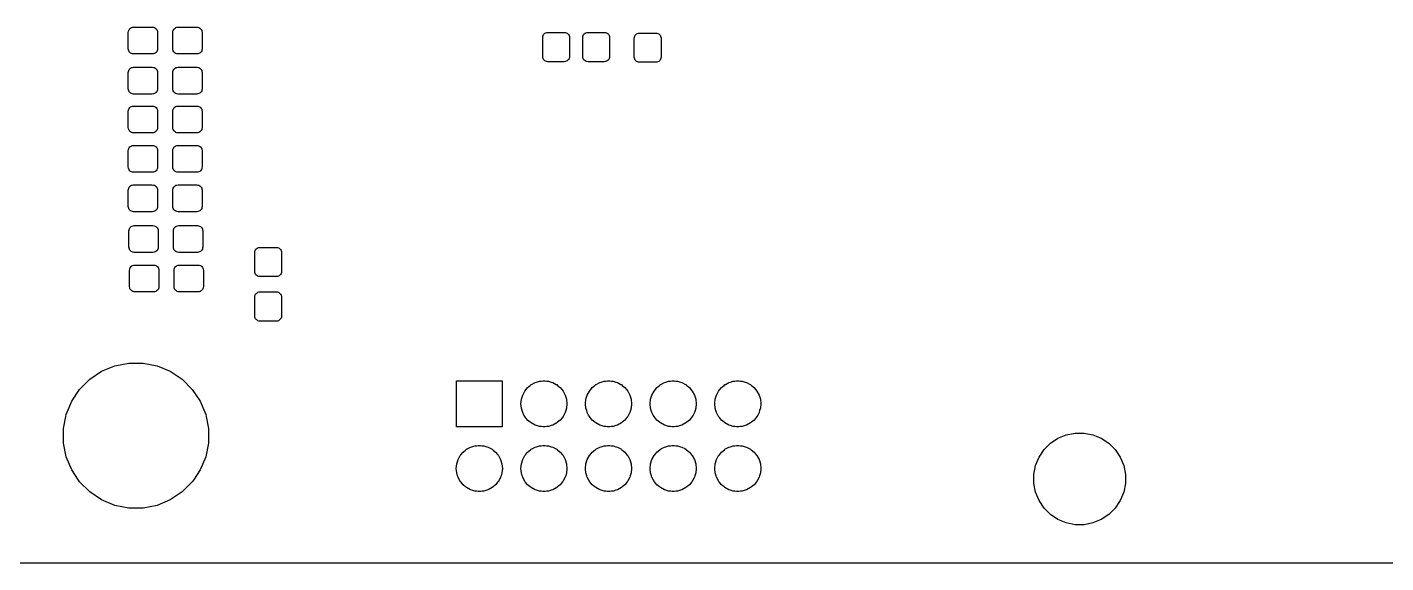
# Model space of a CAD drawing. Extents: x 45 to 245, y -142 to -37.
# Drawn here: x 141.2 to 194.6, y -142.1 to -121 of the extents above; entities that cross this region are included whole.
import ezdxf

# ---------------------------------------------------------------- set-up
doc = ezdxf.new("R2010")
doc.units = 0
doc.header["$MEASUREMENT"] = 0
doc.layers.add('BLACK', color=7, linetype='CONTINUOUS')

msp = doc.modelspace()

# ---------------------------------------------------------------- linework, layer by layer
at = {"layer": 'BLACK', "linetype": 'CONTINUOUS'}
for p, q in [((145.165, -121.238), (145.169, -121.193)), ((145.165, -121.876), (145.165, -121.238)), ((145.169, -121.193), (145.181, -121.155)), ((145.181, -121.155), (145.199, -121.121)), ((145.199, -121.121), (145.224, -121.09)), ((145.224, -121.09), (145.254, -121.065)), ((145.254, -121.065), (145.289, -121.047)), ((145.289, -121.047), (145.326, -121.036)), ((145.326, -121.036), (145.371, -121.031)), ((145.371, -121.031), (146.11, -121.031)), ((146.11, -121.031), (146.155, -121.036)), ((146.155, -121.036), (146.193, -121.047)), ((146.193, -121.047), (146.227, -121.065)), ((146.227, -121.065), (146.258, -121.09)), ((146.258, -121.09), (146.283, -121.121)), ((146.283, -121.121), (146.301, -121.155)), ((146.301, -121.155), (146.312, -121.193)), ((146.312, -121.193), (146.317, -121.238)), ((146.317, -121.238), (146.317, -121.876)), ((146.915, -121.238), (146.919, -121.193)), ((146.915, -121.876), (146.915, -121.238)), ((146.919, -121.193), (146.931, -121.155)), ((146.931, -121.155), (146.949, -121.121)), ((146.949, -121.121), (146.974, -121.09)), ((146.974, -121.09), (147.004, -121.065)), ((147.004, -121.065), (147.039, -121.047)), ((147.039, -121.047), (147.076, -121.036)), ((147.076, -121.036), (147.121, -121.031)), ((147.121, -121.031), (147.86, -121.031)), ((147.86, -121.031), (147.905, -121.036)), ((147.905, -121.036), (147.943, -121.047)), ((147.943, -121.047), (147.977, -121.065)), ((147.977, -121.065), (148.008, -121.09)), ((148.008, -121.09), (148.033, -121.121)), ((148.033, -121.121), (148.051, -121.155)), ((148.051, -121.155), (148.062, -121.193)), ((148.062, -121.193), (148.067, -121.238)), ((148.067, -121.238), (148.067, -121.876)), ((161.582, -121.251), (161.62, -121.239)), ((161.62, -121.239), (161.665, -121.235)), ((161.665, -121.235), (162.303, -121.235)), ((162.303, -121.235), (162.348, -121.239)), ((162.348, -121.239), (162.386, -121.251)), ((163.157, -121.251), (163.195, -121.239)), ((163.195, -121.239), (163.24, -121.235)), ((163.24, -121.235), (163.878, -121.235)), ((163.878, -121.235), (163.923, -121.239)), ((163.923, -121.239), (163.961, -121.251)), ((161.458, -121.442), (161.462, -121.397)), ((161.458, -122.18), (161.458, -121.442)), ((161.462, -121.397), (161.474, -121.359)), ((161.474, -121.359), (161.492, -121.324)), ((161.492, -121.324), (161.517, -121.294)), ((161.517, -121.294), (161.547, -121.269)), ((161.547, -121.269), (161.582, -121.251)), ((162.386, -121.251), (162.421, -121.269)), ((162.421, -121.269), (162.451, -121.294)), ((162.451, -121.294), (162.476, -121.324)), ((162.476, -121.324), (162.494, -121.359)), ((162.494, -121.359), (162.506, -121.397)), ((162.506, -121.397), (162.51, -121.442)), ((162.51, -121.442), (162.51, -122.18)), ((163.033, -121.442), (163.037, -121.397)), ((163.033, -122.18), (163.033, -121.442)), ((163.037, -121.397), (163.049, -121.359)), ((163.049, -121.359), (163.067, -121.324)), ((163.067, -121.324), (163.092, -121.294)), ((163.092, -121.294), (163.122, -121.269)), ((163.122, -121.269), (163.157, -121.251)), ((163.961, -121.251), (163.996, -121.269)), ((163.996, -121.269), (164.026, -121.294)), ((164.026, -121.294), (164.051, -121.324)), ((164.051, -121.324), (164.069, -121.359)), ((164.069, -121.359), (164.081, -121.397)), ((164.081, -121.397), (164.085, -121.442)), ((164.085, -121.442), (164.085, -122.18)), ((165.058, -121.467), (165.062, -121.422)), ((165.058, -122.205), (165.058, -121.467)), ((165.062, -121.422), (165.074, -121.384)), ((165.074, -121.384), (165.092, -121.349)), ((165.092, -121.349), (165.117, -121.319)), ((165.117, -121.319), (165.147, -121.294)), ((165.147, -121.294), (165.182, -121.276)), ((165.182, -121.276), (165.22, -121.264)), ((165.22, -121.264), (165.265, -121.26)), ((165.265, -121.26), (165.903, -121.26)), ((165.903, -121.26), (165.948, -121.264)), ((165.948, -121.264), (165.986, -121.276)), ((165.986, -121.276), (166.021, -121.294)), ((166.021, -121.294), (166.051, -121.319)), ((166.051, -121.319), (166.076, -121.349)), ((166.076, -121.349), (166.094, -121.384)), ((166.094, -121.384), (166.106, -121.422)), ((166.106, -121.422), (166.11, -121.467)), ((166.11, -121.467), (166.11, -122.205)), ((145.169, -121.922), (145.165, -121.876)), ((145.181, -121.959), (145.169, -121.922)), ((145.199, -121.994), (145.181, -121.959)), ((145.224, -122.024), (145.199, -121.994)), ((145.254, -122.049), (145.224, -122.024)), ((145.289, -122.067), (145.254, -122.049)), ((145.326, -122.079), (145.289, -122.067)), ((145.371, -122.083), (145.326, -122.079)), ((146.11, -122.083), (145.371, -122.083)), ((146.155, -122.079), (146.11, -122.083)), ((146.193, -122.067), (146.155, -122.079)), ((146.227, -122.049), (146.193, -122.067)), ((146.258, -122.024), (146.227, -122.049)), ((146.283, -121.994), (146.258, -122.024)), ((146.301, -121.959), (146.283, -121.994)), ((146.312, -121.922), (146.301, -121.959)), ((146.317, -121.876), (146.312, -121.922)), ((146.919, -121.922), (146.915, -121.876)), ((146.931, -121.959), (146.919, -121.922)), ((146.949, -121.994), (146.931, -121.959)), ((146.974, -122.024), (146.949, -121.994)), ((147.004, -122.049), (146.974, -122.024)), ((147.039, -122.067), (147.004, -122.049)), ((147.076, -122.079), (147.039, -122.067)), ((147.121, -122.083), (147.076, -122.079)), ((147.86, -122.083), (147.121, -122.083)), ((147.905, -122.079), (147.86, -122.083)), ((147.943, -122.067), (147.905, -122.079)), ((147.977, -122.049), (147.943, -122.067)), ((148.008, -122.024), (147.977, -122.049)), ((148.033, -121.994), (148.008, -122.024)), ((148.051, -121.959), (148.033, -121.994)), ((148.062, -121.922), (148.051, -121.959)), ((148.067, -121.876), (148.062, -121.922)), ((161.462, -122.225), (161.458, -122.18)), ((161.474, -122.263), (161.462, -122.225)), ((161.492, -122.298), (161.474, -122.263)), ((161.517, -122.328), (161.492, -122.298)), ((162.476, -122.298), (162.451, -122.328)), ((162.494, -122.263), (162.476, -122.298)), ((162.506, -122.225), (162.494, -122.263)), ((162.51, -122.18), (162.506, -122.225)), ((163.037, -122.225), (163.033, -122.18)), ((163.049, -122.263), (163.037, -122.225)), ((163.067, -122.298), (163.049, -122.263)), ((163.092, -122.328), (163.067, -122.298)), ((164.051, -122.298), (164.026, -122.328)), ((164.069, -122.263), (164.051, -122.298)), ((164.081, -122.225), (164.069, -122.263)), ((164.085, -122.18), (164.081, -122.225)), ((165.062, -122.25), (165.058, -122.205)), ((165.074, -122.288), (165.062, -122.25)), ((165.092, -122.323), (165.074, -122.288)), ((166.094, -122.288), (166.076, -122.323)), ((166.106, -122.25), (166.094, -122.288)), ((166.11, -122.205), (166.106, -122.25)), ((145.165, -122.813), (145.169, -122.768)), ((145.165, -123.451), (145.165, -122.813)), ((145.169, -122.768), (145.181, -122.73)), ((145.181, -122.73), (145.199, -122.696)), ((145.199, -122.696), (145.224, -122.665)), ((145.224, -122.665), (145.254, -122.64)), ((145.254, -122.64), (145.289, -122.622)), ((145.289, -122.622), (145.326, -122.611)), ((145.326, -122.611), (145.371, -122.606)), ((145.371, -122.606), (146.11, -122.606)), ((146.11, -122.606), (146.155, -122.611)), ((146.155, -122.611), (146.193, -122.622)), ((146.193, -122.622), (146.227, -122.64)), ((146.227, -122.64), (146.258, -122.665)), ((146.258, -122.665), (146.283, -122.696)), ((146.283, -122.696), (146.301, -122.73)), ((146.301, -122.73), (146.312, -122.768)), ((146.312, -122.768), (146.317, -122.813)), ((146.317, -122.813), (146.317, -123.451)), ((146.915, -122.813), (146.919, -122.768)), ((146.915, -123.451), (146.915, -122.813)), ((146.919, -122.768), (146.931, -122.73)), ((146.931, -122.73), (146.949, -122.696)), ((146.949, -122.696), (146.974, -122.665)), ((146.974, -122.665), (147.004, -122.64)), ((147.004, -122.64), (147.039, -122.622)), ((147.039, -122.622), (147.076, -122.611)), ((147.076, -122.611), (147.121, -122.606)), ((147.121, -122.606), (147.86, -122.606)), ((147.86, -122.606), (147.905, -122.611)), ((147.905, -122.611), (147.943, -122.622)), ((147.943, -122.622), (147.977, -122.64)), ((147.977, -122.64), (148.008, -122.665)), ((148.008, -122.665), (148.033, -122.696)), ((148.033, -122.696), (148.051, -122.73)), ((148.051, -122.73), (148.062, -122.768)), ((148.062, -122.768), (148.067, -122.813)), ((148.067, -122.813), (148.067, -123.451)), ((161.547, -122.353), (161.517, -122.328)), ((161.582, -122.371), (161.547, -122.353)), ((161.62, -122.383), (161.582, -122.371)), ((161.665, -122.387), (161.62, -122.383)), ((162.303, -122.387), (161.665, -122.387)), ((162.348, -122.383), (162.303, -122.387)), ((162.386, -122.371), (162.348, -122.383)), ((162.421, -122.353), (162.386, -122.371)), ((162.451, -122.328), (162.421, -122.353)), ((163.122, -122.353), (163.092, -122.328)), ((163.157, -122.371), (163.122, -122.353)), ((163.195, -122.383), (163.157, -122.371)), ((163.24, -122.387), (163.195, -122.383)), ((163.878, -122.387), (163.24, -122.387)), ((163.923, -122.383), (163.878, -122.387)), ((163.961, -122.371), (163.923, -122.383)), ((163.996, -122.353), (163.961, -122.371)), ((164.026, -122.328), (163.996, -122.353)), ((165.117, -122.353), (165.092, -122.323)), ((165.147, -122.378), (165.117, -122.353)), ((165.182, -122.396), (165.147, -122.378)), ((165.22, -122.408), (165.182, -122.396)), ((165.265, -122.412), (165.22, -122.408)), ((165.903, -122.412), (165.265, -122.412)), ((165.948, -122.408), (165.903, -122.412)), ((165.986, -122.396), (165.948, -122.408)), ((166.021, -122.378), (165.986, -122.396)), ((166.051, -122.353), (166.021, -122.378)), ((166.076, -122.323), (166.051, -122.353)), ((145.169, -123.497), (145.165, -123.451)), ((145.181, -123.534), (145.169, -123.497)), ((145.199, -123.569), (145.181, -123.534)), ((145.224, -123.599), (145.199, -123.569)), ((145.254, -123.624), (145.224, -123.599)), ((145.289, -123.642), (145.254, -123.624)), ((145.326, -123.654), (145.289, -123.642)), ((145.371, -123.658), (145.326, -123.654)), ((146.11, -123.658), (145.371, -123.658)), ((146.155, -123.654), (146.11, -123.658)), ((146.193, -123.642), (146.155, -123.654)), ((146.227, -123.624), (146.193, -123.642)), ((146.258, -123.599), (146.227, -123.624)), ((146.283, -123.569), (146.258, -123.599)), ((146.301, -123.534), (146.283, -123.569)), ((146.312, -123.497), (146.301, -123.534)), ((146.317, -123.451), (146.312, -123.497)), ((146.919, -123.497), (146.915, -123.451)), ((146.931, -123.534), (146.919, -123.497)), ((146.949, -123.569), (146.931, -123.534)), ((146.974, -123.599), (146.949, -123.569)), ((147.004, -123.624), (146.974, -123.599)), ((147.039, -123.642), (147.004, -123.624)), ((147.076, -123.654), (147.039, -123.642)), ((147.121, -123.658), (147.076, -123.654)), ((147.86, -123.658), (147.121, -123.658)), ((147.905, -123.654), (147.86, -123.658)), ((147.943, -123.642), (147.905, -123.654)), ((147.977, -123.624), (147.943, -123.642)), ((148.008, -123.599), (147.977, -123.624)), ((148.033, -123.569), (148.008, -123.599)), ((148.051, -123.534), (148.033, -123.569)), ((148.062, -123.497), (148.051, -123.534)), ((148.067, -123.451), (148.062, -123.497)), ((145.165, -124.338), (145.169, -124.293)), ((145.165, -124.976), (145.165, -124.338)), ((145.169, -124.293), (145.181, -124.255)), ((145.181, -124.255), (145.199, -124.221)), ((145.199, -124.221), (145.224, -124.19)), ((145.224, -124.19), (145.254, -124.165)), ((145.254, -124.165), (145.289, -124.147)), ((145.289, -124.147), (145.326, -124.136)), ((145.326, -124.136), (145.371, -124.131)), ((145.371, -124.131), (146.11, -124.131)), ((146.11, -124.131), (146.155, -124.136)), ((146.155, -124.136), (146.193, -124.147)), ((146.193, -124.147), (146.227, -124.165)), ((146.227, -124.165), (146.258, -124.19)), ((146.258, -124.19), (146.283, -124.221)), ((146.283, -124.221), (146.301, -124.255)), ((146.301, -124.255), (146.312, -124.293)), ((146.312, -124.293), (146.317, -124.338)), ((146.317, -124.338), (146.317, -124.976)), ((146.915, -124.338), (146.919, -124.293)), ((146.915, -124.976), (146.915, -124.338)), ((146.919, -124.293), (146.931, -124.255)), ((146.931, -124.255), (146.949, -124.221)), ((146.949, -124.221), (146.974, -124.19)), ((146.974, -124.19), (147.004, -124.165)), ((147.004, -124.165), (147.039, -124.147)), ((147.039, -124.147), (147.076, -124.136)), ((147.076, -124.136), (147.121, -124.131)), ((147.121, -124.131), (147.86, -124.131)), ((147.86, -124.131), (147.905, -124.136)), ((147.905, -124.136), (147.943, -124.147)), ((147.943, -124.147), (147.977, -124.165)), ((147.977, -124.165), (148.008, -124.19)), ((148.008, -124.19), (148.033, -124.221)), ((148.033, -124.221), (148.051, -124.255)), ((148.051, -124.255), (148.062, -124.293)), ((148.062, -124.293), (148.067, -124.338)), ((148.067, -124.338), (148.067, -124.976)), ((145.169, -125.022), (145.165, -124.976)), ((146.317, -124.976), (146.312, -125.022)), ((146.919, -125.022), (146.915, -124.976)), ((148.067, -124.976), (148.062, -125.022)), ((145.181, -125.059), (145.169, -125.022)), ((145.199, -125.094), (145.181, -125.059)), ((145.224, -125.124), (145.199, -125.094)), ((145.254, -125.149), (145.224, -125.124)), ((145.289, -125.167), (145.254, -125.149)), ((145.326, -125.179), (145.289, -125.167)), ((145.371, -125.183), (145.326, -125.179)), ((146.11, -125.183), (145.371, -125.183)), ((146.155, -125.179), (146.11, -125.183)), ((146.193, -125.167), (146.155, -125.179)), ((146.227, -125.149), (146.193, -125.167)), ((146.258, -125.124), (146.227, -125.149)), ((146.283, -125.094), (146.258, -125.124)), ((146.301, -125.059), (146.283, -125.094)), ((146.312, -125.022), (146.301, -125.059)), ((146.931, -125.059), (146.919, -125.022)), ((146.949, -125.094), (146.931, -125.059)), ((146.974, -125.124), (146.949, -125.094)), ((147.004, -125.149), (146.974, -125.124)), ((147.039, -125.167), (147.004, -125.149)), ((147.076, -125.179), (147.039, -125.167)), ((147.121, -125.183), (147.076, -125.179)), ((147.86, -125.183), (147.121, -125.183)), ((147.905, -125.179), (147.86, -125.183)), ((147.943, -125.167), (147.905, -125.179)), ((147.977, -125.149), (147.943, -125.167)), ((148.008, -125.124), (147.977, -125.149)), ((148.033, -125.094), (148.008, -125.124)), ((148.051, -125.059), (148.033, -125.094)), ((148.062, -125.022), (148.051, -125.059)), ((145.165, -125.888), (145.169, -125.843)), ((145.165, -126.526), (145.165, -125.888)), ((145.169, -125.843), (145.181, -125.805)), ((145.181, -125.805), (145.199, -125.771)), ((145.199, -125.771), (145.224, -125.74)), ((145.224, -125.74), (145.254, -125.715)), ((145.254, -125.715), (145.289, -125.697)), ((145.289, -125.697), (145.326, -125.686)), ((145.326, -125.686), (145.371, -125.681)), ((145.371, -125.681), (146.11, -125.681)), ((146.11, -125.681), (146.155, -125.686)), ((146.155, -125.686), (146.193, -125.697)), ((146.193, -125.697), (146.227, -125.715)), ((146.227, -125.715), (146.258, -125.74)), ((146.258, -125.74), (146.283, -125.771)), ((146.283, -125.771), (146.301, -125.805)), ((146.301, -125.805), (146.312, -125.843)), ((146.312, -125.843), (146.317, -125.888)), ((146.317, -125.888), (146.317, -126.526)), ((146.915, -125.888), (146.919, -125.843)), ((146.915, -126.526), (146.915, -125.888)), ((146.919, -125.843), (146.931, -125.805)), ((146.931, -125.805), (146.949, -125.771)), ((146.949, -125.771), (146.974, -125.74)), ((146.974, -125.74), (147.004, -125.715)), ((147.004, -125.715), (147.039, -125.697)), ((147.039, -125.697), (147.076, -125.686)), ((147.076, -125.686), (147.121, -125.681)), ((147.121, -125.681), (147.86, -125.681)), ((147.86, -125.681), (147.905, -125.686)), ((147.905, -125.686), (147.943, -125.697)), ((147.943, -125.697), (147.977, -125.715)), ((147.977, -125.715), (148.008, -125.74)), ((148.008, -125.74), (148.033, -125.771)), ((148.033, -125.771), (148.051, -125.805)), ((148.051, -125.805), (148.062, -125.843)), ((148.062, -125.843), (148.067, -125.888)), ((148.067, -125.888), (148.067, -126.526)), ((145.169, -126.572), (145.165, -126.526)), ((145.181, -126.609), (145.169, -126.572)), ((146.312, -126.572), (146.301, -126.609)), ((146.317, -126.526), (146.312, -126.572)), ((146.919, -126.572), (146.915, -126.526)), ((146.931, -126.609), (146.919, -126.572)), ((148.062, -126.572), (148.051, -126.609)), ((148.067, -126.526), (148.062, -126.572)), ((145.199, -126.644), (145.181, -126.609)), ((145.224, -126.674), (145.199, -126.644)), ((145.254, -126.699), (145.224, -126.674)), ((145.289, -126.717), (145.254, -126.699)), ((145.326, -126.729), (145.289, -126.717)), ((145.371, -126.733), (145.326, -126.729)), ((146.11, -126.733), (145.371, -126.733)), ((146.155, -126.729), (146.11, -126.733)), ((146.193, -126.717), (146.155, -126.729)), ((146.227, -126.699), (146.193, -126.717)), ((146.258, -126.674), (146.227, -126.699)), ((146.283, -126.644), (146.258, -126.674)), ((146.301, -126.609), (146.283, -126.644)), ((146.949, -126.644), (146.931, -126.609)), ((146.974, -126.674), (146.949, -126.644)), ((147.004, -126.699), (146.974, -126.674)), ((147.039, -126.717), (147.004, -126.699)), ((147.076, -126.729), (147.039, -126.717)), ((147.121, -126.733), (147.076, -126.729)), ((147.86, -126.733), (147.121, -126.733)), ((147.905, -126.729), (147.86, -126.733)), ((147.943, -126.717), (147.905, -126.729)), ((147.977, -126.699), (147.943, -126.717)), ((148.008, -126.674), (147.977, -126.699)), ((148.033, -126.644), (148.008, -126.674)), ((148.051, -126.609), (148.033, -126.644)), ((145.165, -127.438), (145.169, -127.393)), ((145.165, -128.076), (145.165, -127.438)), ((145.169, -127.393), (145.181, -127.355)), ((145.181, -127.355), (145.199, -127.321)), ((145.199, -127.321), (145.224, -127.29)), ((145.224, -127.29), (145.254, -127.265)), ((145.254, -127.265), (145.289, -127.247)), ((145.289, -127.247), (145.326, -127.236)), ((145.326, -127.236), (145.371, -127.231)), ((145.371, -127.231), (146.11, -127.231)), ((146.11, -127.231), (146.155, -127.236)), ((146.155, -127.236), (146.193, -127.247)), ((146.193, -127.247), (146.227, -127.265)), ((146.227, -127.265), (146.258, -127.29)), ((146.258, -127.29), (146.283, -127.321)), ((146.283, -127.321), (146.301, -127.355)), ((146.301, -127.355), (146.312, -127.393)), ((146.312, -127.393), (146.317, -127.438)), ((146.317, -127.438), (146.317, -128.076)), ((146.915, -127.438), (146.919, -127.393)), ((146.915, -128.076), (146.915, -127.438)), ((146.919, -127.393), (146.931, -127.355)), ((146.931, -127.355), (146.949, -127.321)), ((146.949, -127.321), (146.974, -127.29)), ((146.974, -127.29), (147.004, -127.265)), ((147.004, -127.265), (147.039, -127.247)), ((147.039, -127.247), (147.076, -127.236)), ((147.076, -127.236), (147.121, -127.231)), ((147.121, -127.231), (147.86, -127.231)), ((147.86, -127.231), (147.905, -127.236)), ((147.905, -127.236), (147.943, -127.247)), ((147.943, -127.247), (147.977, -127.265)), ((147.977, -127.265), (148.008, -127.29)), ((148.008, -127.29), (148.033, -127.321)), ((148.033, -127.321), (148.051, -127.355)), ((148.051, -127.355), (148.062, -127.393)), ((148.062, -127.393), (148.067, -127.438)), ((148.067, -127.438), (148.067, -128.076)), ((145.169, -128.122), (145.165, -128.076)), ((145.181, -128.159), (145.169, -128.122)), ((145.199, -128.194), (145.181, -128.159)), ((145.224, -128.224), (145.199, -128.194)), ((146.283, -128.194), (146.258, -128.224)), ((146.301, -128.159), (146.283, -128.194)), ((146.312, -128.122), (146.301, -128.159)), ((146.317, -128.076), (146.312, -128.122)), ((146.919, -128.122), (146.915, -128.076)), ((146.931, -128.159), (146.919, -128.122)), ((146.949, -128.194), (146.931, -128.159)), ((146.974, -128.224), (146.949, -128.194)), ((148.033, -128.194), (148.008, -128.224)), ((148.051, -128.159), (148.033, -128.194)), ((148.062, -128.122), (148.051, -128.159)), ((148.067, -128.076), (148.062, -128.122)), ((145.254, -128.249), (145.224, -128.224)), ((145.289, -128.267), (145.254, -128.249)), ((145.326, -128.279), (145.289, -128.267)), ((145.371, -128.283), (145.326, -128.279)), ((146.11, -128.283), (145.371, -128.283)), ((146.155, -128.279), (146.11, -128.283)), ((146.193, -128.267), (146.155, -128.279)), ((146.227, -128.249), (146.193, -128.267)), ((146.258, -128.224), (146.227, -128.249)), ((147.004, -128.249), (146.974, -128.224)), ((147.039, -128.267), (147.004, -128.249)), ((147.076, -128.279), (147.039, -128.267)), ((147.121, -128.283), (147.076, -128.279)), ((147.86, -128.283), (147.121, -128.283)), ((147.905, -128.279), (147.86, -128.283)), ((147.943, -128.267), (147.905, -128.279)), ((147.977, -128.249), (147.943, -128.267)), ((148.008, -128.224), (147.977, -128.249)), ((145.19, -129.038), (145.194, -128.993)), ((145.19, -129.676), (145.19, -129.038)), ((145.194, -128.993), (145.206, -128.955)), ((145.206, -128.955), (145.224, -128.921)), ((145.224, -128.921), (145.249, -128.89)), ((145.249, -128.89), (145.279, -128.865)), ((145.279, -128.865), (145.314, -128.847)), ((145.314, -128.847), (145.351, -128.836)), ((145.351, -128.836), (145.396, -128.831)), ((145.396, -128.831), (146.135, -128.831)), ((146.135, -128.831), (146.18, -128.836)), ((146.18, -128.836), (146.218, -128.847)), ((146.218, -128.847), (146.252, -128.865)), ((146.252, -128.865), (146.283, -128.89)), ((146.283, -128.89), (146.308, -128.921)), ((146.308, -128.921), (146.326, -128.955)), ((146.326, -128.955), (146.337, -128.993)), ((146.337, -128.993), (146.342, -129.038)), ((146.342, -129.038), (146.342, -129.676)), ((146.94, -129.038), (146.944, -128.993)), ((146.94, -129.676), (146.94, -129.038)), ((146.944, -128.993), (146.956, -128.955)), ((146.956, -128.955), (146.974, -128.921)), ((146.974, -128.921), (146.999, -128.89)), ((146.999, -128.89), (147.029, -128.865)), ((147.029, -128.865), (147.064, -128.847)), ((147.064, -128.847), (147.101, -128.836)), ((147.101, -128.836), (147.146, -128.831)), ((147.146, -128.831), (147.885, -128.831)), ((147.885, -128.831), (147.93, -128.836)), ((147.93, -128.836), (147.968, -128.847)), ((147.968, -128.847), (148.002, -128.865)), ((148.002, -128.865), (148.033, -128.89)), ((148.033, -128.89), (148.058, -128.921)), ((148.058, -128.921), (148.076, -128.955)), ((148.076, -128.955), (148.087, -128.993)), ((148.087, -128.993), (148.092, -129.038)), ((148.092, -129.038), (148.092, -129.676)), ((145.194, -129.722), (145.19, -129.676)), ((145.206, -129.759), (145.194, -129.722)), ((145.224, -129.794), (145.206, -129.759)), ((145.249, -129.824), (145.224, -129.794)), ((146.308, -129.794), (146.283, -129.824)), ((146.326, -129.759), (146.308, -129.794)), ((146.337, -129.722), (146.326, -129.759)), ((146.342, -129.676), (146.337, -129.722)), ((146.944, -129.722), (146.94, -129.676)), ((146.956, -129.759), (146.944, -129.722)), ((146.974, -129.794), (146.956, -129.759)), ((146.999, -129.824), (146.974, -129.794)), ((148.058, -129.794), (148.033, -129.824)), ((148.076, -129.759), (148.058, -129.794)), ((148.087, -129.722), (148.076, -129.759)), ((148.092, -129.676), (148.087, -129.722)), ((150.152, -129.808), (150.17, -129.773)), ((150.17, -129.773), (150.195, -129.743)), ((150.195, -129.743), (150.225, -129.718)), ((150.225, -129.718), (150.26, -129.7)), ((150.26, -129.7), (150.298, -129.688)), ((150.298, -129.688), (150.343, -129.684)), ((150.343, -129.684), (150.981, -129.684)), ((150.981, -129.684), (151.026, -129.688)), ((151.026, -129.688), (151.064, -129.7)), ((151.064, -129.7), (151.099, -129.718)), ((151.099, -129.718), (151.129, -129.743)), ((151.129, -129.743), (151.154, -129.773)), ((151.154, -129.773), (151.172, -129.808)), ((145.279, -129.849), (145.249, -129.824)), ((145.314, -129.867), (145.279, -129.849)), ((145.351, -129.879), (145.314, -129.867)), ((145.396, -129.883), (145.351, -129.879)), ((146.135, -129.883), (145.396, -129.883)), ((146.18, -129.879), (146.135, -129.883)), ((146.218, -129.867), (146.18, -129.879)), ((146.252, -129.849), (146.218, -129.867)), ((146.283, -129.824), (146.252, -129.849)), ((147.029, -129.849), (146.999, -129.824)), ((147.064, -129.867), (147.029, -129.849)), ((147.101, -129.879), (147.064, -129.867)), ((147.146, -129.883), (147.101, -129.879)), ((147.885, -129.883), (147.146, -129.883)), ((147.93, -129.879), (147.885, -129.883)), ((147.968, -129.867), (147.93, -129.879)), ((148.002, -129.849), (147.968, -129.867)), ((148.033, -129.824), (148.002, -129.849)), ((150.136, -129.891), (150.14, -129.846)), ((150.136, -130.629), (150.136, -129.891)), ((150.14, -129.846), (150.152, -129.808)), ((151.172, -129.808), (151.184, -129.846)), ((151.184, -129.846), (151.188, -129.891)), ((151.188, -129.891), (151.188, -130.629)), ((145.215, -130.588), (145.219, -130.543)), ((145.215, -131.226), (145.215, -130.588)), ((145.219, -130.543), (145.231, -130.505)), ((145.231, -130.505), (145.249, -130.471)), ((145.249, -130.471), (145.274, -130.44)), ((145.274, -130.44), (145.304, -130.415)), ((145.304, -130.415), (145.339, -130.397)), ((145.339, -130.397), (145.377, -130.386)), ((145.377, -130.386), (145.422, -130.381)), ((145.422, -130.381), (146.16, -130.381)), ((146.16, -130.381), (146.205, -130.386)), ((146.205, -130.386), (146.243, -130.397)), ((146.243, -130.397), (146.278, -130.415)), ((146.278, -130.415), (146.308, -130.44)), ((146.308, -130.44), (146.333, -130.471)), ((146.333, -130.471), (146.351, -130.505)), ((146.351, -130.505), (146.363, -130.543)), ((146.363, -130.543), (146.367, -130.588)), ((146.367, -130.588), (146.367, -131.226)), ((146.965, -130.588), (146.969, -130.543)), ((146.965, -131.226), (146.965, -130.588)), ((146.969, -130.543), (146.981, -130.505)), ((146.981, -130.505), (146.999, -130.471)), ((146.999, -130.471), (147.024, -130.44)), ((147.024, -130.44), (147.054, -130.415)), ((147.054, -130.415), (147.089, -130.397)), ((147.089, -130.397), (147.127, -130.386)), ((147.127, -130.386), (147.172, -130.381)), ((147.172, -130.381), (147.91, -130.381)), ((147.91, -130.381), (147.955, -130.386)), ((147.955, -130.386), (147.993, -130.397)), ((147.993, -130.397), (148.028, -130.415)), ((148.028, -130.415), (148.058, -130.44)), ((148.058, -130.44), (148.083, -130.471)), ((148.083, -130.471), (148.101, -130.505)), ((148.101, -130.505), (148.113, -130.543)), ((148.113, -130.543), (148.117, -130.588)), ((148.117, -130.588), (148.117, -131.226)), ((150.14, -130.674), (150.136, -130.629)), ((150.152, -130.712), (150.14, -130.674)), ((150.17, -130.747), (150.152, -130.712)), ((150.195, -130.777), (150.17, -130.747)), ((150.225, -130.802), (150.195, -130.777)), ((150.26, -130.82), (150.225, -130.802)), ((150.298, -130.832), (150.26, -130.82)), ((150.343, -130.836), (150.298, -130.832)), ((150.981, -130.836), (150.343, -130.836)), ((151.026, -130.832), (150.981, -130.836)), ((151.064, -130.82), (151.026, -130.832)), ((151.099, -130.802), (151.064, -130.82)), ((151.129, -130.777), (151.099, -130.802)), ((151.154, -130.747), (151.129, -130.777)), ((151.172, -130.712), (151.154, -130.747)), ((151.184, -130.674), (151.172, -130.712)), ((151.188, -130.629), (151.184, -130.674)), ((145.219, -131.272), (145.215, -131.226)), ((145.231, -131.309), (145.219, -131.272)), ((145.249, -131.344), (145.231, -131.309)), ((145.274, -131.374), (145.249, -131.344)), ((145.304, -131.399), (145.274, -131.374)), ((145.339, -131.417), (145.304, -131.399)), ((146.278, -131.399), (146.243, -131.417)), ((146.308, -131.374), (146.278, -131.399)), ((146.333, -131.344), (146.308, -131.374)), ((146.351, -131.309), (146.333, -131.344)), ((146.363, -131.272), (146.351, -131.309)), ((146.367, -131.226), (146.363, -131.272)), ((146.969, -131.272), (146.965, -131.226)), ((146.981, -131.309), (146.969, -131.272)), ((146.999, -131.344), (146.981, -131.309)), ((147.024, -131.374), (146.999, -131.344)), ((147.054, -131.399), (147.024, -131.374)), ((147.089, -131.417), (147.054, -131.399)), ((148.028, -131.399), (147.993, -131.417)), ((148.058, -131.374), (148.028, -131.399)), ((148.083, -131.344), (148.058, -131.374)), ((148.101, -131.309), (148.083, -131.344)), ((148.113, -131.272), (148.101, -131.309)), ((148.117, -131.226), (148.113, -131.272)), ((145.377, -131.429), (145.339, -131.417)), ((145.422, -131.433), (145.377, -131.429)), ((146.16, -131.433), (145.422, -131.433)), ((146.205, -131.429), (146.16, -131.433)), ((146.243, -131.417), (146.205, -131.429)), ((147.127, -131.429), (147.089, -131.417)), ((147.172, -131.433), (147.127, -131.429)), ((147.91, -131.433), (147.172, -131.433)), ((147.955, -131.429), (147.91, -131.433)), ((147.993, -131.417), (147.955, -131.429)), ((150.136, -131.641), (150.14, -131.596)), ((150.136, -132.379), (150.136, -131.641)), ((150.14, -131.596), (150.152, -131.558)), ((150.152, -131.558), (150.17, -131.523)), ((150.17, -131.523), (150.195, -131.493)), ((150.195, -131.493), (150.225, -131.468)), ((150.225, -131.468), (150.26, -131.45)), ((150.26, -131.45), (150.298, -131.438)), ((150.298, -131.438), (150.343, -131.434)), ((150.343, -131.434), (150.981, -131.434)), ((150.981, -131.434), (151.026, -131.438)), ((151.026, -131.438), (151.064, -131.45)), ((151.064, -131.45), (151.099, -131.468)), ((151.099, -131.468), (151.129, -131.493)), ((151.129, -131.493), (151.154, -131.523)), ((151.154, -131.523), (151.172, -131.558)), ((151.172, -131.558), (151.184, -131.596)), ((151.184, -131.596), (151.188, -131.641)), ((151.188, -131.641), (151.188, -132.379)), ((150.14, -132.424), (150.136, -132.379)), ((150.152, -132.462), (150.14, -132.424)), ((150.17, -132.497), (150.152, -132.462)), ((151.172, -132.462), (151.154, -132.497)), ((151.184, -132.424), (151.172, -132.462)), ((151.188, -132.379), (151.184, -132.424)), ((150.195, -132.527), (150.17, -132.497)), ((150.225, -132.552), (150.195, -132.527)), ((150.26, -132.57), (150.225, -132.552)), ((150.298, -132.582), (150.26, -132.57)), ((150.343, -132.586), (150.298, -132.582)), ((150.981, -132.586), (150.343, -132.586)), ((151.026, -132.582), (150.981, -132.586)), ((151.064, -132.57), (151.026, -132.582)), ((151.099, -132.552), (151.064, -132.57)), ((151.129, -132.527), (151.099, -132.552)), ((151.154, -132.497), (151.129, -132.527)), ((143.652, -134.867), (144.116, -134.557)), ((144.116, -134.557), (144.634, -134.343)), ((144.634, -134.343), (145.185, -134.233)), ((145.185, -134.233), (145.747, -134.233)), ((145.747, -134.233), (146.298, -134.343)), ((146.298, -134.343), (146.816, -134.557)), ((146.816, -134.557), (147.28, -134.867)), ((143.251, -135.267), (143.649, -134.869)), ((143.649, -134.869), (143.652, -134.867)), ((147.28, -134.867), (147.283, -134.869)), ((147.283, -134.869), (147.681, -135.267)), ((158.065, -136.735), (158.065, -134.933)), ((158.065, -134.933), (159.867, -134.933)), ((159.867, -134.933), (159.867, -136.735)), ((160.866, -135.194), (160.967, -135.111)), ((160.967, -135.111), (161.003, -135.081)), ((161.003, -135.081), (161.021, -135.072)), ((161.021, -135.072), (161.16, -134.998)), ((161.16, -134.998), (161.216, -134.98)), ((161.216, -134.98), (161.329, -134.946)), ((161.329, -134.946), (161.396, -134.94)), ((161.396, -134.94), (161.462, -134.933)), ((161.462, -134.933), (161.55, -134.933)), ((161.55, -134.933), (161.616, -134.94)), ((161.616, -134.94), (161.683, -134.946)), ((161.683, -134.946), (161.796, -134.98)), ((161.796, -134.98), (161.852, -134.998)), ((161.852, -134.998), (161.991, -135.072)), ((161.991, -135.072), (162.009, -135.081)), ((162.009, -135.081), (162.045, -135.111)), ((162.045, -135.111), (162.146, -135.194)), ((163.406, -135.194), (163.507, -135.111)), ((163.507, -135.111), (163.543, -135.081)), ((163.543, -135.081), (163.561, -135.072)), ((163.561, -135.072), (163.7, -134.998)), ((163.7, -134.998), (163.756, -134.98)), ((163.756, -134.98), (163.869, -134.946)), ((163.869, -134.946), (163.936, -134.94)), ((163.936, -134.94), (164.002, -134.933)), ((164.002, -134.933), (164.09, -134.933)), ((164.09, -134.933), (164.156, -134.94)), ((164.156, -134.94), (164.223, -134.946)), ((164.223, -134.946), (164.336, -134.98)), ((164.336, -134.98), (164.392, -134.998)), ((164.392, -134.998), (164.531, -135.072)), ((164.531, -135.072), (164.549, -135.081)), ((164.549, -135.081), (164.585, -135.111)), ((164.585, -135.111), (164.686, -135.194)), ((165.946, -135.194), (166.047, -135.111)), ((166.047, -135.111), (166.083, -135.081)), ((166.083, -135.081), (166.101, -135.072)), ((166.101, -135.072), (166.24, -134.998)), ((166.24, -134.998), (166.296, -134.98)), ((166.296, -134.98), (166.409, -134.946)), ((166.409, -134.946), (166.476, -134.94)), ((166.476, -134.94), (166.542, -134.933)), ((166.542, -134.933), (166.63, -134.933)), ((166.63, -134.933), (166.696, -134.94)), ((166.696, -134.94), (166.763, -134.946)), ((166.763, -134.946), (166.876, -134.98)), ((166.876, -134.98), (166.932, -134.998)), ((166.932, -134.998), (167.071, -135.072)), ((167.071, -135.072), (167.089, -135.081)), ((167.089, -135.081), (167.125, -135.111)), ((167.125, -135.111), (167.226, -135.194)), ((168.486, -135.194), (168.587, -135.111)), ((168.587, -135.111), (168.623, -135.081)), ((168.623, -135.081), (168.641, -135.072)), ((168.641, -135.072), (168.78, -134.998)), ((168.78, -134.998), (168.836, -134.98)), ((168.836, -134.98), (168.949, -134.946)), ((168.949, -134.946), (169.016, -134.94)), ((169.016, -134.94), (169.082, -134.933)), ((169.082, -134.933), (169.17, -134.933)), ((169.17, -134.933), (169.236, -134.94)), ((169.236, -134.94), (169.303, -134.946)), ((169.303, -134.946), (169.416, -134.98)), ((169.416, -134.98), (169.472, -134.998)), ((169.472, -134.998), (169.611, -135.072)), ((169.611, -135.072), (169.629, -135.081)), ((169.629, -135.081), (169.665, -135.111)), ((169.665, -135.111), (169.766, -135.194)), ((142.939, -135.734), (143.251, -135.267)), ((143.251, -135.267), (143.251, -135.267)), ((147.681, -135.267), (147.681, -135.267)), ((147.681, -135.267), (147.993, -135.734)), ((160.601, -135.834), (160.618, -135.657)), ((160.618, -135.657), (160.67, -135.488)), ((160.67, -135.488), (160.753, -135.331)), ((160.67, -135.488), (160.67, -135.488)), ((160.753, -135.331), (160.806, -135.267)), ((160.753, -135.331), (160.753, -135.331)), ((160.806, -135.267), (160.866, -135.194)), ((162.146, -135.194), (162.206, -135.267)), ((162.206, -135.267), (162.259, -135.331)), ((162.259, -135.331), (162.259, -135.331)), ((162.259, -135.331), (162.342, -135.488)), ((162.342, -135.488), (162.342, -135.488)), ((162.342, -135.488), (162.394, -135.657)), ((162.394, -135.657), (162.411, -135.834)), ((163.141, -135.834), (163.158, -135.657)), ((163.158, -135.657), (163.21, -135.488)), ((163.21, -135.488), (163.293, -135.331)), ((163.21, -135.488), (163.21, -135.488)), ((163.293, -135.331), (163.346, -135.267)), ((163.293, -135.331), (163.293, -135.331)), ((163.346, -135.267), (163.406, -135.194)), ((164.686, -135.194), (164.746, -135.267)), ((164.746, -135.267), (164.799, -135.331)), ((164.799, -135.331), (164.799, -135.331)), ((164.799, -135.331), (164.882, -135.488)), ((164.882, -135.488), (164.882, -135.488)), ((164.882, -135.488), (164.934, -135.657)), ((164.934, -135.657), (164.951, -135.834)), ((165.681, -135.834), (165.698, -135.657)), ((165.698, -135.657), (165.75, -135.488)), ((165.75, -135.488), (165.833, -135.331)), ((165.75, -135.488), (165.75, -135.488)), ((165.833, -135.331), (165.886, -135.267)), ((165.833, -135.331), (165.833, -135.331)), ((165.886, -135.267), (165.946, -135.194)), ((167.226, -135.194), (167.286, -135.267)), ((167.286, -135.267), (167.339, -135.331)), ((167.339, -135.331), (167.339, -135.331)), ((167.339, -135.331), (167.422, -135.488)), ((167.422, -135.488), (167.422, -135.488)), ((167.422, -135.488), (167.474, -135.657)), ((167.474, -135.657), (167.491, -135.834)), ((168.221, -135.834), (168.238, -135.657)), ((168.238, -135.657), (168.29, -135.488)), ((168.29, -135.488), (168.373, -135.331)), ((168.29, -135.488), (168.29, -135.488)), ((168.373, -135.331), (168.426, -135.267)), ((168.373, -135.331), (168.373, -135.331)), ((168.426, -135.267), (168.486, -135.194)), ((169.766, -135.194), (169.826, -135.267)), ((169.826, -135.267), (169.879, -135.331)), ((169.879, -135.331), (169.879, -135.331)), ((169.879, -135.331), (169.962, -135.488)), ((169.962, -135.488), (169.962, -135.488)), ((169.962, -135.488), (170.014, -135.657)), ((170.014, -135.657), (170.031, -135.834)), ((142.725, -136.252), (142.939, -135.734)), ((147.993, -135.734), (148.207, -136.252)), ((160.618, -136.011), (160.601, -135.834)), ((160.646, -136.103), (160.618, -136.011)), ((160.67, -136.18), (160.646, -136.103)), ((160.72, -136.276), (160.67, -136.18)), ((162.342, -136.18), (162.292, -136.276)), ((162.366, -136.103), (162.342, -136.18)), ((162.394, -136.011), (162.366, -136.103)), ((162.411, -135.834), (162.394, -136.011)), ((163.158, -136.011), (163.141, -135.834)), ((163.186, -136.103), (163.158, -136.011)), ((163.21, -136.18), (163.186, -136.103)), ((163.26, -136.276), (163.21, -136.18)), ((164.882, -136.18), (164.832, -136.276)), ((164.906, -136.103), (164.882, -136.18)), ((164.934, -136.011), (164.906, -136.103)), ((164.951, -135.834), (164.934, -136.011)), ((165.698, -136.011), (165.681, -135.834)), ((165.726, -136.103), (165.698, -136.011)), ((165.75, -136.18), (165.726, -136.103)), ((165.8, -136.276), (165.75, -136.18)), ((167.422, -136.18), (167.372, -136.276)), ((167.446, -136.103), (167.422, -136.18)), ((167.474, -136.011), (167.446, -136.103)), ((167.491, -135.834), (167.474, -136.011)), ((168.238, -136.011), (168.221, -135.834)), ((168.266, -136.103), (168.238, -136.011)), ((168.29, -136.18), (168.266, -136.103)), ((168.34, -136.276), (168.29, -136.18)), ((169.962, -136.18), (169.912, -136.276)), ((169.986, -136.103), (169.962, -136.18)), ((170.014, -136.011), (169.986, -136.103)), ((170.031, -135.834), (170.014, -136.011)), ((142.615, -136.803), (142.708, -136.337)), ((142.708, -136.337), (142.725, -136.252)), ((148.207, -136.252), (148.224, -136.337)), ((148.224, -136.337), (148.317, -136.803)), ((159.867, -136.735), (158.065, -136.735)), ((160.753, -136.337), (160.72, -136.276)), ((160.783, -136.373), (160.753, -136.337)), ((160.866, -136.474), (160.783, -136.373)), ((160.967, -136.557), (160.866, -136.474)), ((161.003, -136.587), (160.967, -136.557)), ((161.16, -136.67), (161.003, -136.587)), ((161.003, -136.587), (161.003, -136.587)), ((161.216, -136.688), (161.16, -136.67)), ((161.329, -136.722), (161.216, -136.688)), ((161.396, -136.728), (161.329, -136.722)), ((161.462, -136.735), (161.396, -136.728)), ((161.55, -136.735), (161.462, -136.735)), ((161.616, -136.728), (161.55, -136.735)), ((161.683, -136.722), (161.616, -136.728)), ((161.796, -136.688), (161.683, -136.722)), ((161.852, -136.67), (161.796, -136.688)), ((162.009, -136.587), (161.852, -136.67)), ((162.045, -136.557), (162.009, -136.587)), ((162.009, -136.587), (162.009, -136.587)), ((162.146, -136.474), (162.045, -136.557)), ((162.229, -136.373), (162.146, -136.474)), ((162.259, -136.337), (162.229, -136.373)), ((162.292, -136.276), (162.259, -136.337)), ((163.293, -136.337), (163.26, -136.276)), ((163.323, -136.373), (163.293, -136.337)), ((163.406, -136.474), (163.323, -136.373)), ((163.507, -136.557), (163.406, -136.474)), ((163.543, -136.587), (163.507, -136.557)), ((163.7, -136.67), (163.543, -136.587)), ((163.543, -136.587), (163.543, -136.587)), ((163.756, -136.688), (163.7, -136.67)), ((163.869, -136.722), (163.756, -136.688)), ((163.936, -136.728), (163.869, -136.722)), ((164.002, -136.735), (163.936, -136.728)), ((164.09, -136.735), (164.002, -136.735)), ((164.156, -136.728), (164.09, -136.735)), ((164.223, -136.722), (164.156, -136.728)), ((164.336, -136.688), (164.223, -136.722)), ((164.392, -136.67), (164.336, -136.688)), ((164.549, -136.587), (164.392, -136.67)), ((164.585, -136.557), (164.549, -136.587)), ((164.549, -136.587), (164.549, -136.587)), ((164.686, -136.474), (164.585, -136.557)), ((164.769, -136.373), (164.686, -136.474)), ((164.799, -136.337), (164.769, -136.373)), ((164.832, -136.276), (164.799, -136.337)), ((165.833, -136.337), (165.8, -136.276)), ((165.863, -136.373), (165.833, -136.337)), ((165.946, -136.474), (165.863, -136.373)), ((166.047, -136.557), (165.946, -136.474)), ((166.083, -136.587), (166.047, -136.557)), ((166.24, -136.67), (166.083, -136.587)), ((166.083, -136.587), (166.083, -136.587)), ((166.296, -136.688), (166.24, -136.67)), ((166.409, -136.722), (166.296, -136.688)), ((166.476, -136.728), (166.409, -136.722)), ((166.542, -136.735), (166.476, -136.728)), ((166.63, -136.735), (166.542, -136.735)), ((166.696, -136.728), (166.63, -136.735)), ((166.763, -136.722), (166.696, -136.728)), ((166.876, -136.688), (166.763, -136.722)), ((166.932, -136.67), (166.876, -136.688)), ((167.089, -136.587), (166.932, -136.67)), ((167.125, -136.557), (167.089, -136.587)), ((167.089, -136.587), (167.089, -136.587)), ((167.226, -136.474), (167.125, -136.557)), ((167.309, -136.373), (167.226, -136.474)), ((167.339, -136.337), (167.309, -136.373)), ((167.372, -136.276), (167.339, -136.337)), ((168.373, -136.337), (168.34, -136.276)), ((168.403, -136.373), (168.373, -136.337)), ((168.486, -136.474), (168.403, -136.373)), ((168.587, -136.557), (168.486, -136.474)), ((168.623, -136.587), (168.587, -136.557)), ((168.78, -136.67), (168.623, -136.587)), ((168.623, -136.587), (168.623, -136.587)), ((168.836, -136.688), (168.78, -136.67)), ((168.949, -136.722), (168.836, -136.688)), ((169.016, -136.728), (168.949, -136.722)), ((169.082, -136.735), (169.016, -136.728)), ((169.17, -136.735), (169.082, -136.735)), ((169.236, -136.728), (169.17, -136.735)), ((169.303, -136.722), (169.236, -136.728)), ((169.416, -136.688), (169.303, -136.722)), ((169.472, -136.67), (169.416, -136.688)), ((169.629, -136.587), (169.472, -136.67)), ((169.665, -136.557), (169.629, -136.587)), ((169.629, -136.587), (169.629, -136.587)), ((169.766, -136.474), (169.665, -136.557)), ((169.849, -136.373), (169.766, -136.474)), ((169.879, -136.337), (169.849, -136.373)), ((169.912, -136.276), (169.879, -136.337)), ((142.615, -137.365), (142.615, -136.803)), ((148.317, -136.803), (148.317, -137.365)), ((181.418, -137.385), (181.713, -137.188)), ((181.713, -137.188), (182.041, -137.052)), ((182.041, -137.052), (182.389, -136.983)), ((182.389, -136.983), (182.743, -136.983)), ((182.743, -136.983), (183.091, -137.052)), ((183.091, -137.052), (183.419, -137.188)), ((183.419, -137.188), (183.714, -137.385)), ((142.619, -137.385), (142.615, -137.365)), ((142.725, -137.916), (142.619, -137.385)), ((148.313, -137.385), (148.207, -137.916)), ((148.317, -137.365), (148.313, -137.385)), ((158.243, -137.835), (158.326, -137.734)), ((158.326, -137.734), (158.439, -137.641)), ((158.439, -137.641), (158.463, -137.621)), ((158.463, -137.621), (158.513, -137.595)), ((158.513, -137.595), (158.62, -137.538)), ((158.62, -137.538), (158.676, -137.52)), ((158.676, -137.52), (158.789, -137.486)), ((158.789, -137.486), (158.856, -137.48)), ((158.856, -137.48), (158.922, -137.473)), ((158.922, -137.473), (159.01, -137.473)), ((159.01, -137.473), (159.076, -137.48)), ((159.076, -137.48), (159.143, -137.486)), ((159.143, -137.486), (159.256, -137.52)), ((159.256, -137.52), (159.312, -137.538)), ((159.312, -137.538), (159.419, -137.595)), ((159.419, -137.595), (159.469, -137.621)), ((159.469, -137.621), (159.493, -137.641)), ((159.493, -137.641), (159.606, -137.734)), ((159.606, -137.734), (159.689, -137.835)), ((160.783, -137.835), (160.866, -137.734)), ((160.866, -137.734), (160.979, -137.641)), ((160.979, -137.641), (161.003, -137.621)), ((161.003, -137.621), (161.053, -137.595)), ((161.053, -137.595), (161.16, -137.538)), ((161.16, -137.538), (161.216, -137.52)), ((161.216, -137.52), (161.329, -137.486)), ((161.329, -137.486), (161.396, -137.48)), ((161.396, -137.48), (161.462, -137.473)), ((161.462, -137.473), (161.55, -137.473)), ((161.55, -137.473), (161.616, -137.48)), ((161.616, -137.48), (161.683, -137.486)), ((161.683, -137.486), (161.796, -137.52)), ((161.796, -137.52), (161.852, -137.538)), ((161.852, -137.538), (161.959, -137.595)), ((161.959, -137.595), (162.009, -137.621)), ((162.009, -137.621), (162.033, -137.641)), ((162.033, -137.641), (162.146, -137.734)), ((162.146, -137.734), (162.229, -137.835)), ((163.323, -137.835), (163.406, -137.734)), ((163.406, -137.734), (163.519, -137.641)), ((163.519, -137.641), (163.543, -137.621)), ((163.543, -137.621), (163.593, -137.595)), ((163.593, -137.595), (163.7, -137.538)), ((163.7, -137.538), (163.756, -137.52)), ((163.756, -137.52), (163.869, -137.486)), ((163.869, -137.486), (163.936, -137.48)), ((163.936, -137.48), (164.002, -137.473)), ((164.002, -137.473), (164.09, -137.473)), ((164.09, -137.473), (164.156, -137.48)), ((164.156, -137.48), (164.223, -137.486)), ((164.223, -137.486), (164.336, -137.52)), ((164.336, -137.52), (164.392, -137.538)), ((164.392, -137.538), (164.499, -137.595)), ((164.499, -137.595), (164.549, -137.621)), ((164.549, -137.621), (164.573, -137.641)), ((164.573, -137.641), (164.686, -137.734)), ((164.686, -137.734), (164.769, -137.835)), ((165.863, -137.835), (165.946, -137.734)), ((165.946, -137.734), (166.059, -137.641)), ((166.059, -137.641), (166.083, -137.621)), ((166.083, -137.621), (166.133, -137.595)), ((166.133, -137.595), (166.24, -137.538)), ((166.24, -137.538), (166.296, -137.52)), ((166.296, -137.52), (166.409, -137.486)), ((166.409, -137.486), (166.476, -137.48)), ((166.476, -137.48), (166.542, -137.473)), ((166.542, -137.473), (166.63, -137.473)), ((166.63, -137.473), (166.696, -137.48)), ((166.696, -137.48), (166.763, -137.486)), ((166.763, -137.486), (166.876, -137.52)), ((166.876, -137.52), (166.932, -137.538)), ((166.932, -137.538), (167.039, -137.595)), ((167.039, -137.595), (167.089, -137.621)), ((167.089, -137.621), (167.113, -137.641)), ((167.113, -137.641), (167.226, -137.734)), ((167.226, -137.734), (167.309, -137.835)), ((168.403, -137.835), (168.486, -137.734)), ((168.486, -137.734), (168.599, -137.641)), ((168.599, -137.641), (168.623, -137.621)), ((168.623, -137.621), (168.673, -137.595)), ((168.673, -137.595), (168.78, -137.538)), ((168.78, -137.538), (168.836, -137.52)), ((168.836, -137.52), (168.949, -137.486)), ((168.949, -137.486), (169.016, -137.48)), ((169.016, -137.48), (169.082, -137.473)), ((169.082, -137.473), (169.17, -137.473)), ((169.17, -137.473), (169.236, -137.48)), ((169.236, -137.48), (169.303, -137.486)), ((169.303, -137.486), (169.416, -137.52)), ((169.416, -137.52), (169.472, -137.538)), ((169.472, -137.538), (169.579, -137.595)), ((169.579, -137.595), (169.629, -137.621)), ((169.629, -137.621), (169.653, -137.641)), ((169.653, -137.641), (169.766, -137.734)), ((169.766, -137.734), (169.849, -137.835)), ((180.97, -137.931), (181.167, -137.636)), ((181.167, -137.636), (181.418, -137.385)), ((183.714, -137.385), (183.965, -137.636)), ((183.965, -137.636), (184.162, -137.931)), ((142.939, -138.434), (142.725, -137.916)), ((148.207, -137.916), (147.993, -138.434)), ((158.061, -138.374), (158.078, -138.197)), ((158.078, -138.197), (158.13, -138.028)), ((158.13, -138.028), (158.213, -137.871)), ((158.13, -138.028), (158.13, -138.028)), ((158.213, -137.871), (158.243, -137.835)), ((158.213, -137.871), (158.213, -137.871)), ((159.689, -137.835), (159.719, -137.871)), ((159.719, -137.871), (159.719, -137.871)), ((159.719, -137.871), (159.802, -138.028)), ((159.802, -138.028), (159.802, -138.028)), ((159.802, -138.028), (159.854, -138.197)), ((159.854, -138.197), (159.871, -138.374)), ((160.601, -138.374), (160.618, -138.197)), ((160.618, -138.197), (160.67, -138.028)), ((160.67, -138.028), (160.753, -137.871)), ((160.67, -138.028), (160.67, -138.028)), ((160.753, -137.871), (160.783, -137.835)), ((160.753, -137.871), (160.753, -137.871)), ((162.229, -137.835), (162.259, -137.871)), ((162.259, -137.871), (162.259, -137.871)), ((162.259, -137.871), (162.342, -138.028)), ((162.342, -138.028), (162.342, -138.028)), ((162.342, -138.028), (162.394, -138.197)), ((162.394, -138.197), (162.411, -138.374)), ((163.141, -138.374), (163.158, -138.197)), ((163.158, -138.197), (163.21, -138.028)), ((163.21, -138.028), (163.293, -137.871)), ((163.21, -138.028), (163.21, -138.028)), ((163.293, -137.871), (163.323, -137.835)), ((163.293, -137.871), (163.293, -137.871)), ((164.769, -137.835), (164.799, -137.871)), ((164.799, -137.871), (164.799, -137.871)), ((164.799, -137.871), (164.882, -138.028)), ((164.882, -138.028), (164.882, -138.028)), ((164.882, -138.028), (164.934, -138.197)), ((164.934, -138.197), (164.951, -138.374)), ((165.681, -138.374), (165.698, -138.197)), ((165.698, -138.197), (165.75, -138.028)), ((165.75, -138.028), (165.833, -137.871)), ((165.75, -138.028), (165.75, -138.028)), ((165.833, -137.871), (165.863, -137.835)), ((165.833, -137.871), (165.833, -137.871)), ((167.309, -137.835), (167.339, -137.871)), ((167.339, -137.871), (167.339, -137.871)), ((167.339, -137.871), (167.422, -138.028)), ((167.422, -138.028), (167.422, -138.028)), ((167.422, -138.028), (167.474, -138.197)), ((167.474, -138.197), (167.491, -138.374)), ((168.221, -138.374), (168.238, -138.197)), ((168.238, -138.197), (168.29, -138.028)), ((168.29, -138.028), (168.373, -137.871)), ((168.29, -138.028), (168.29, -138.028)), ((168.373, -137.871), (168.403, -137.835)), ((168.373, -137.871), (168.373, -137.871)), ((169.849, -137.835), (169.879, -137.871)), ((169.879, -137.871), (169.879, -137.871)), ((169.879, -137.871), (169.962, -138.028)), ((169.962, -138.028), (169.962, -138.028)), ((169.962, -138.028), (170.014, -138.197)), ((170.014, -138.197), (170.031, -138.374)), ((180.765, -138.607), (180.834, -138.259)), ((180.834, -138.259), (180.97, -137.931)), ((184.162, -137.931), (184.298, -138.259)), ((184.298, -138.259), (184.367, -138.607)), ((143.208, -138.837), (142.939, -138.434)), ((143.251, -138.901), (143.208, -138.837)), ((147.724, -138.837), (147.681, -138.901)), ((147.993, -138.434), (147.724, -138.837)), ((158.078, -138.551), (158.061, -138.374)), ((158.112, -138.664), (158.078, -138.551)), ((158.13, -138.72), (158.112, -138.664)), ((158.192, -138.837), (158.13, -138.72)), ((158.213, -138.877), (158.192, -138.837)), ((158.233, -138.901), (158.213, -138.877)), ((159.719, -138.877), (159.699, -138.901)), ((159.74, -138.837), (159.719, -138.877)), ((159.802, -138.72), (159.74, -138.837)), ((159.82, -138.664), (159.802, -138.72)), ((159.854, -138.551), (159.82, -138.664)), ((159.871, -138.374), (159.854, -138.551)), ((160.618, -138.551), (160.601, -138.374)), ((160.652, -138.664), (160.618, -138.551)), ((160.67, -138.72), (160.652, -138.664)), ((160.732, -138.837), (160.67, -138.72)), ((160.753, -138.877), (160.732, -138.837)), ((160.773, -138.901), (160.753, -138.877)), ((162.259, -138.877), (162.239, -138.901)), ((162.28, -138.837), (162.259, -138.877)), ((162.342, -138.72), (162.28, -138.837)), ((162.36, -138.664), (162.342, -138.72)), ((162.394, -138.551), (162.36, -138.664)), ((162.411, -138.374), (162.394, -138.551)), ((163.158, -138.551), (163.141, -138.374)), ((163.192, -138.664), (163.158, -138.551)), ((163.21, -138.72), (163.192, -138.664)), ((163.272, -138.837), (163.21, -138.72)), ((163.293, -138.877), (163.272, -138.837)), ((163.313, -138.901), (163.293, -138.877)), ((164.799, -138.877), (164.779, -138.901)), ((164.82, -138.837), (164.799, -138.877)), ((164.882, -138.72), (164.82, -138.837)), ((164.9, -138.664), (164.882, -138.72)), ((164.934, -138.551), (164.9, -138.664)), ((164.951, -138.374), (164.934, -138.551)), ((165.698, -138.551), (165.681, -138.374)), ((165.732, -138.664), (165.698, -138.551)), ((165.75, -138.72), (165.732, -138.664)), ((165.812, -138.837), (165.75, -138.72)), ((165.833, -138.877), (165.812, -138.837)), ((165.853, -138.901), (165.833, -138.877)), ((167.339, -138.877), (167.319, -138.901)), ((167.36, -138.837), (167.339, -138.877)), ((167.422, -138.72), (167.36, -138.837)), ((167.44, -138.664), (167.422, -138.72)), ((167.474, -138.551), (167.44, -138.664)), ((167.491, -138.374), (167.474, -138.551)), ((168.238, -138.551), (168.221, -138.374)), ((168.272, -138.664), (168.238, -138.551)), ((168.29, -138.72), (168.272, -138.664)), ((168.352, -138.837), (168.29, -138.72)), ((168.373, -138.877), (168.352, -138.837)), ((168.393, -138.901), (168.373, -138.877)), ((169.879, -138.877), (169.859, -138.901)), ((169.9, -138.837), (169.879, -138.877)), ((169.962, -138.72), (169.9, -138.837)), ((169.98, -138.664), (169.962, -138.72)), ((170.014, -138.551), (169.98, -138.664)), ((170.031, -138.374), (170.014, -138.551)), ((180.765, -138.961), (180.765, -138.607)), ((184.367, -138.607), (184.367, -138.961)), ((143.649, -139.299), (143.251, -138.901)), ((144.116, -139.611), (143.649, -139.299)), ((143.649, -139.299), (143.649, -139.299)), ((147.283, -139.299), (146.816, -139.611)), ((147.681, -138.901), (147.283, -139.299)), ((147.283, -139.299), (147.283, -139.299)), ((158.326, -139.014), (158.233, -138.901)), ((158.427, -139.097), (158.326, -139.014)), ((158.463, -139.127), (158.427, -139.097)), ((158.62, -139.21), (158.463, -139.127)), ((158.463, -139.127), (158.463, -139.127)), ((158.676, -139.228), (158.62, -139.21)), ((158.789, -139.262), (158.676, -139.228)), ((158.856, -139.268), (158.789, -139.262)), ((158.922, -139.275), (158.856, -139.268)), ((159.01, -139.275), (158.922, -139.275)), ((159.076, -139.268), (159.01, -139.275)), ((159.143, -139.262), (159.076, -139.268)), ((159.256, -139.228), (159.143, -139.262)), ((159.312, -139.21), (159.256, -139.228)), ((159.469, -139.127), (159.312, -139.21)), ((159.505, -139.097), (159.469, -139.127)), ((159.469, -139.127), (159.469, -139.127)), ((159.606, -139.014), (159.505, -139.097)), ((159.699, -138.901), (159.606, -139.014)), ((160.866, -139.014), (160.773, -138.901)), ((160.967, -139.097), (160.866, -139.014)), ((161.003, -139.127), (160.967, -139.097)), ((161.16, -139.21), (161.003, -139.127)), ((161.003, -139.127), (161.003, -139.127)), ((161.216, -139.228), (161.16, -139.21)), ((161.329, -139.262), (161.216, -139.228)), ((161.396, -139.268), (161.329, -139.262)), ((161.462, -139.275), (161.396, -139.268)), ((161.55, -139.275), (161.462, -139.275)), ((161.616, -139.268), (161.55, -139.275)), ((161.683, -139.262), (161.616, -139.268)), ((161.796, -139.228), (161.683, -139.262)), ((161.852, -139.21), (161.796, -139.228)), ((162.009, -139.127), (161.852, -139.21)), ((162.045, -139.097), (162.009, -139.127)), ((162.009, -139.127), (162.009, -139.127)), ((162.146, -139.014), (162.045, -139.097)), ((162.239, -138.901), (162.146, -139.014)), ((163.406, -139.014), (163.313, -138.901)), ((163.507, -139.097), (163.406, -139.014)), ((163.543, -139.127), (163.507, -139.097)), ((163.7, -139.21), (163.543, -139.127)), ((163.543, -139.127), (163.543, -139.127)), ((163.756, -139.228), (163.7, -139.21)), ((163.869, -139.262), (163.756, -139.228)), ((163.936, -139.268), (163.869, -139.262)), ((164.002, -139.275), (163.936, -139.268)), ((164.09, -139.275), (164.002, -139.275)), ((164.156, -139.268), (164.09, -139.275)), ((164.223, -139.262), (164.156, -139.268)), ((164.336, -139.228), (164.223, -139.262)), ((164.392, -139.21), (164.336, -139.228)), ((164.549, -139.127), (164.392, -139.21)), ((164.585, -139.097), (164.549, -139.127)), ((164.549, -139.127), (164.549, -139.127)), ((164.686, -139.014), (164.585, -139.097)), ((164.779, -138.901), (164.686, -139.014)), ((165.946, -139.014), (165.853, -138.901)), ((166.047, -139.097), (165.946, -139.014)), ((166.083, -139.127), (166.047, -139.097)), ((166.24, -139.21), (166.083, -139.127)), ((166.083, -139.127), (166.083, -139.127)), ((166.296, -139.228), (166.24, -139.21)), ((166.409, -139.262), (166.296, -139.228)), ((166.476, -139.268), (166.409, -139.262)), ((166.542, -139.275), (166.476, -139.268)), ((166.63, -139.275), (166.542, -139.275)), ((166.696, -139.268), (166.63, -139.275)), ((166.763, -139.262), (166.696, -139.268)), ((166.876, -139.228), (166.763, -139.262)), ((166.932, -139.21), (166.876, -139.228)), ((167.089, -139.127), (166.932, -139.21)), ((167.125, -139.097), (167.089, -139.127)), ((167.089, -139.127), (167.089, -139.127)), ((167.226, -139.014), (167.125, -139.097)), ((167.319, -138.901), (167.226, -139.014)), ((168.486, -139.014), (168.393, -138.901)), ((168.587, -139.097), (168.486, -139.014)), ((168.623, -139.127), (168.587, -139.097)), ((168.78, -139.21), (168.623, -139.127)), ((168.623, -139.127), (168.623, -139.127)), ((168.836, -139.228), (168.78, -139.21)), ((168.949, -139.262), (168.836, -139.228)), ((169.016, -139.268), (168.949, -139.262)), ((169.082, -139.275), (169.016, -139.268)), ((169.17, -139.275), (169.082, -139.275)), ((169.236, -139.268), (169.17, -139.275)), ((169.303, -139.262), (169.236, -139.268)), ((169.416, -139.228), (169.303, -139.262)), ((169.472, -139.21), (169.416, -139.228)), ((169.629, -139.127), (169.472, -139.21)), ((169.665, -139.097), (169.629, -139.127)), ((169.629, -139.127), (169.629, -139.127)), ((169.766, -139.014), (169.665, -139.097)), ((169.859, -138.901), (169.766, -139.014)), ((180.834, -139.309), (180.765, -138.961)), ((180.97, -139.637), (180.834, -139.309)), ((184.298, -139.309), (184.162, -139.637)), ((184.367, -138.961), (184.298, -139.309)), ((144.634, -139.825), (144.116, -139.611)), ((144.91, -139.88), (144.634, -139.825)), ((145.185, -139.935), (144.91, -139.88)), ((145.747, -139.935), (145.185, -139.935)), ((146.022, -139.88), (145.747, -139.935)), ((146.298, -139.825), (146.022, -139.88)), ((146.816, -139.611), (146.298, -139.825)), ((181.167, -139.932), (180.97, -139.637)), ((181.418, -140.183), (181.167, -139.932)), ((183.965, -139.932), (183.714, -140.183)), ((184.162, -139.637), (183.965, -139.932)), ((181.713, -140.38), (181.418, -140.183)), ((182.041, -140.516), (181.713, -140.38)), ((183.419, -140.38), (183.091, -140.516)), ((183.714, -140.183), (183.419, -140.38)), ((182.389, -140.585), (182.041, -140.516)), ((182.743, -140.585), (182.389, -140.585)), ((183.091, -140.516), (182.743, -140.585)), ((45.466, -142.084), (245.466, -142.084))]:
    msp.add_line(p, q, dxfattribs=at)

doc.saveas('drawing.dxf')
